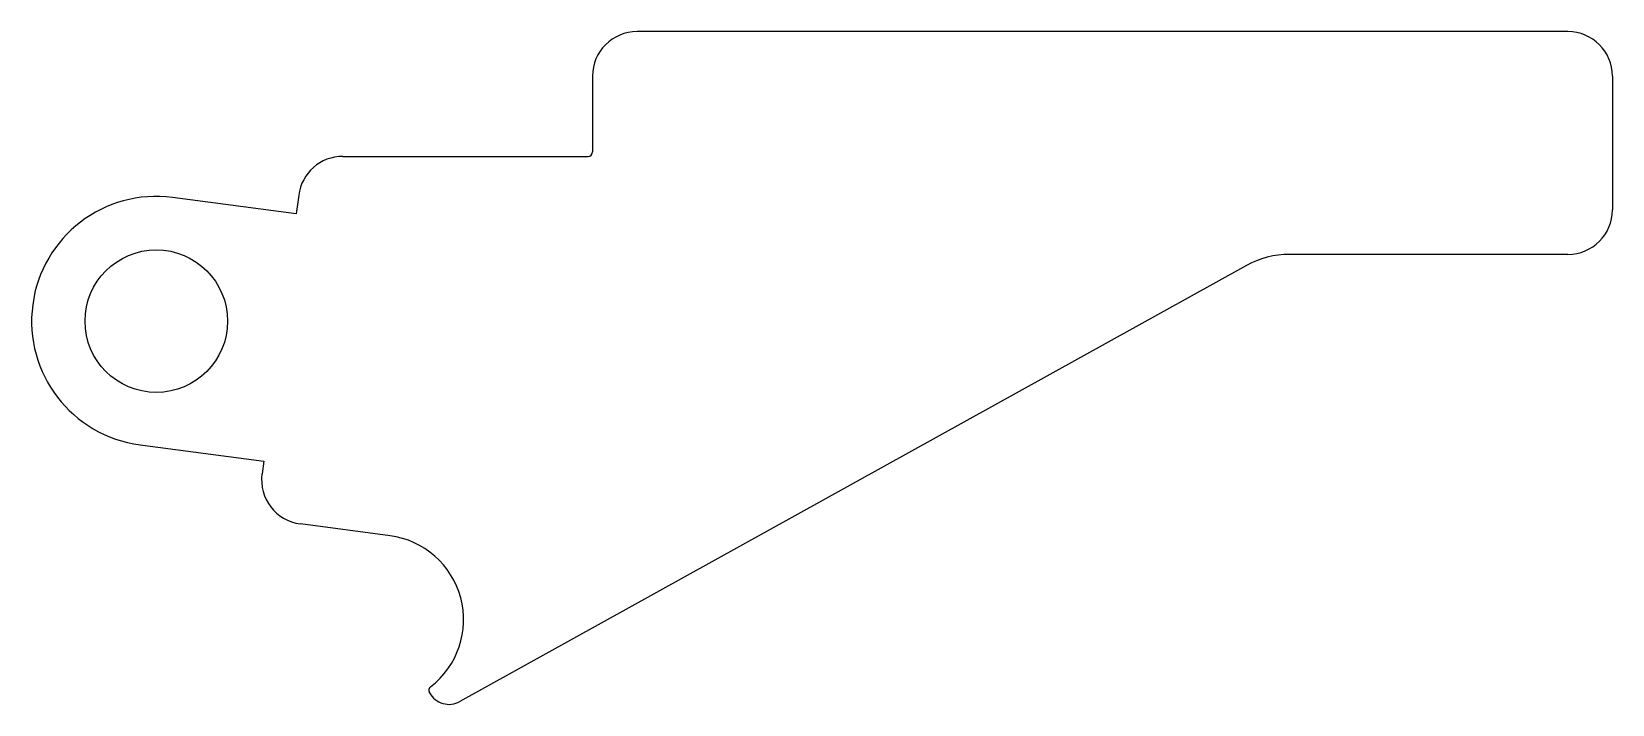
# Model space of a CAD drawing. Header units: inches. Extents: x -126 to 229, y -171 to -20.
import ezdxf

# ---------------------------------------------------------------- set-up
doc = ezdxf.new("R2010")
doc.units = ezdxf.units.IN
doc.layers.add('INTERIOR_LOOPS', color=7, linetype='CONTINUOUS')
doc.layers.add('OUTER_LOOP', color=7, linetype='CONTINUOUS')

msp = doc.modelspace()

# ---------------------------------------------------------------- linework, layer by layer
at = {"layer": 'INTERIOR_LOOPS', "color": 3, "linetype": 'Continuous', "ltscale": 25.4}
msp.add_circle((-97.93, -84.99), 16, dxfattribs=at)
at = {"layer": 'OUTER_LOOP', "color": 3, "linetype": 'Continuous', "ltscale": 25.4}
for p, q in [((219, -20), (10, -20)), ((0, -30), (0, -47)), ((229, -30), (229, -60)), ((-56.05, -48), (-1, -48)), ((-65.96, -56.69), (-66.51, -60.89)), ((-66.51, -60.89), (-94.27, -57.23)), ((219, -70), (156.51, -70)), ((146.82, -72.51), (-29.76, -170.39)), ((-101.58, -112.75), (-73.82, -116.41)), ((-73.82, -116.41), (-74.2, -119.29)), ((-45.46, -133.16), (-65.59, -130.51)), ((-36.56, -168.44), (-36.62, -168.33))]:
    msp.add_line(p, q, dxfattribs=at)
for centre, radius, start, end in [((10, -30), 10, 90, 180), ((219, -30), 10, 0, 90), ((-56.05, -58), 10, 90, 172.5), ((-1, -47), 1, 270, 360), ((-97.93, -84.99), 28, 82.5, 262.5), ((219, -60), 10, 270, 360), ((156.51, -90), 20, 90, 119), ((-64.29, -120.6), 10, 172.5, 262.5), ((-47.94, -152), 19, 307.5865, 82.5), ((-35.74, -167.85), 1, 127.5865, 209), ((-32.19, -166.01), 5, 209, 299)]:
    msp.add_arc(centre, radius, start, end, dxfattribs=at)

doc.saveas('drawing.dxf')
